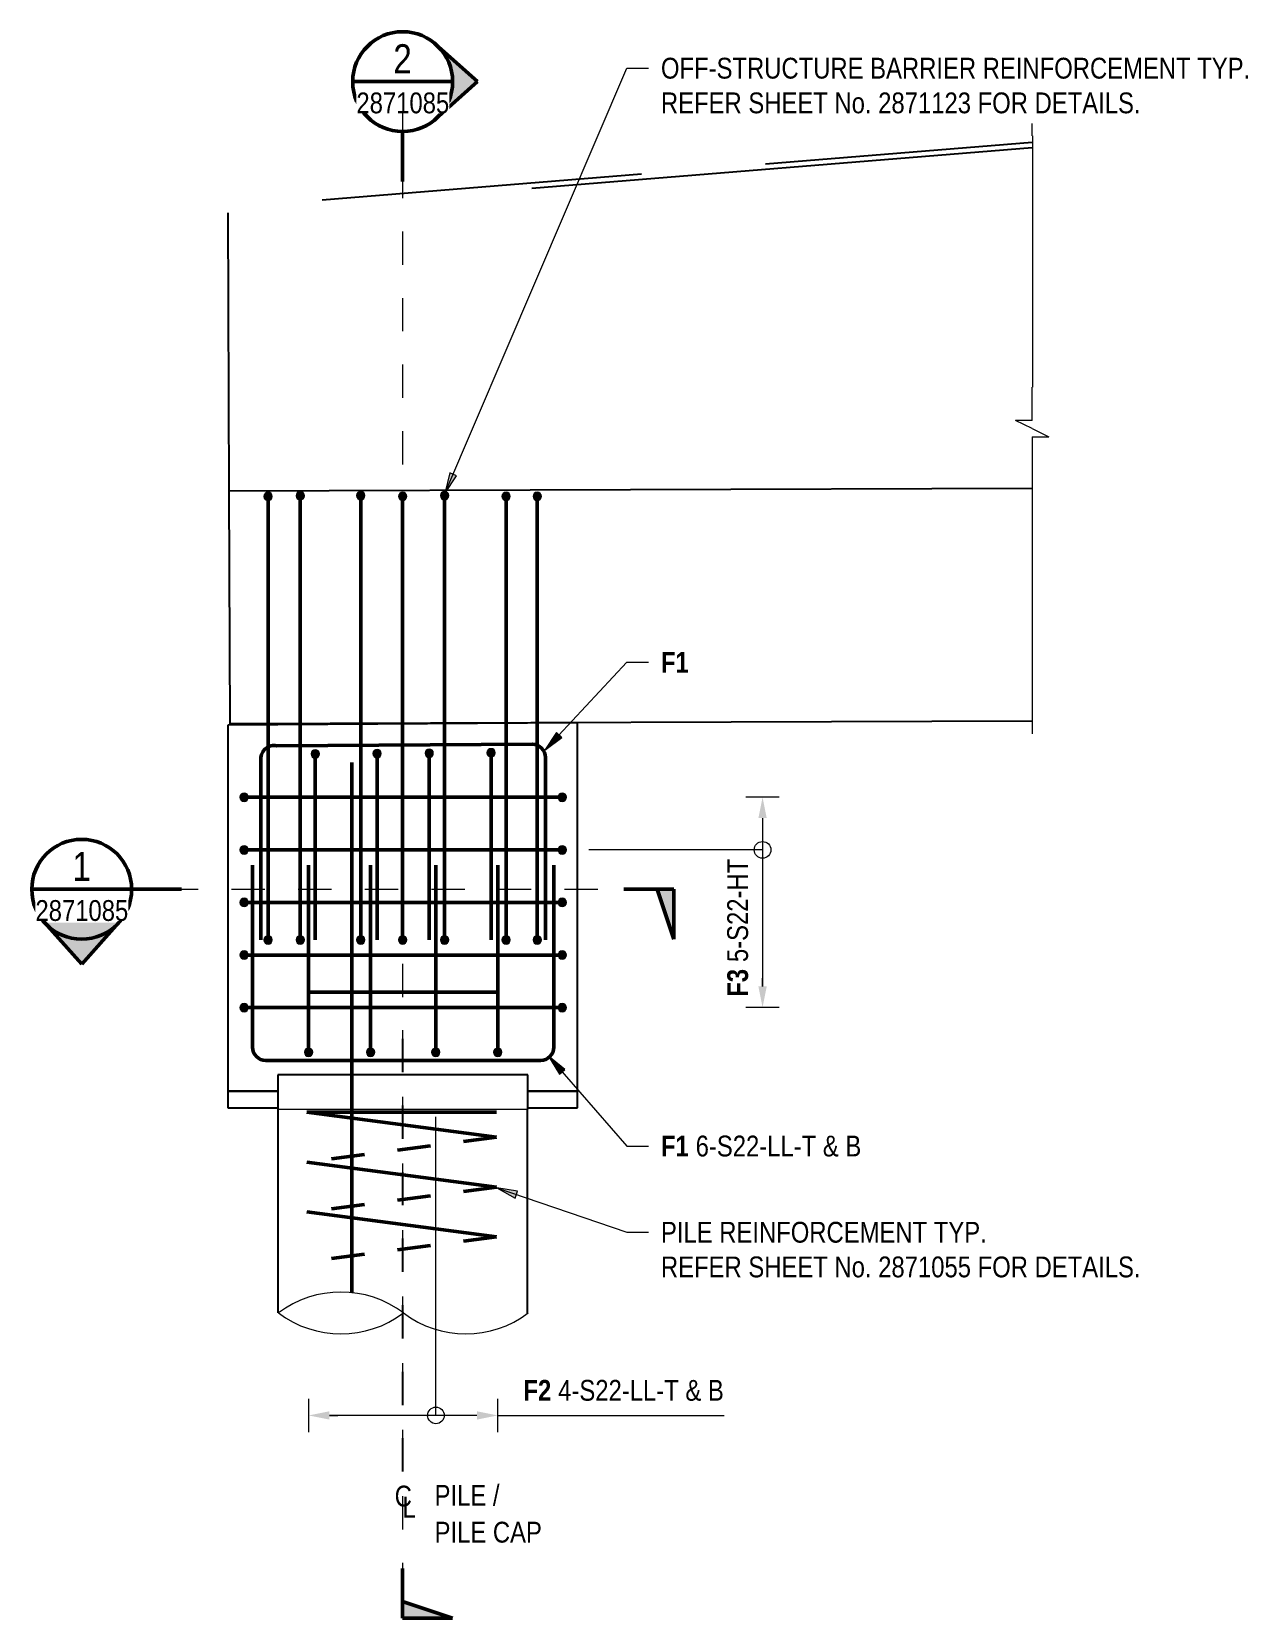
# Model space of a CAD drawing. Header units: metres. Extents: x 0 to 14, y 3 to 1738.
# Drawn here: x 1.065 to 4.724, y 16.128 to 20.895 of the extents above; entities that cross this region are included whole.
import ezdxf

# ---------------------------------------------------------------- set-up
doc = ezdxf.new("R2010")
doc.units = ezdxf.units.M
for name, pattern in [('Dot_Section Line', [0.02, 0, -0.02]), ('JacobsCenter', [0.015, 0.009, -0.0015, 0.003, -0.0015]), ('JacobsDash', [0.0045, 0.003, -0.0015])]:
    doc.linetypes.add(name, pattern=pattern)
for name, color, linetype, lineweight in [('D-BDGE', 7, 'Continuous', 13), ('D-BDGE-FNDN-PILE-CAP', 7, 'Continuous', 50), ('D-BDGE-FNDN-PILE-CONC', 7, 'Continuous', 50), ('D-BDGE-GEN-MOD', 7, 'Continuous', 35), ('D-BDGE-LINE', 7, 'Continuous', 9), ('D-ENHA-ANNO-TEXT', 7, 'Continuous', 9), ('D-ENHA-GEN-LINE', 7, 'Continuous', 9), ('D-ENHA-TEXT', 7, 'Continuous', 9)]:
    doc.layers.add(name, color=color, linetype=linetype, lineweight=lineweight)
doc.styles.add('Arial Narrow_2', font='ARIALN.TTF', dxfattribs={"height": 0.0875})
doc.styles.add('Arial Narrow_3', font='ARIALN.TTF', dxfattribs={"height": 0.0625})
doc.styles.add('Arial Narrow_B', font='ARIALNB.TTF', dxfattribs={"height": 0.0625})

# ---------------------------------------------------------------- blocks, each defined once
blk = doc.blocks.new('T2DExtentArrowReinf_v1 - Extent-6291401-DRG-2871085 - ELEVATION - TYPICAL PILECAP REINFORCEMENT DETAIL')
at = {"layer": 'D-BDGE-LINE'}
for p, q in [((414.6532, 18.5948), (414.617, 18.5948)), ((414.6432, 18.5323), (414.6432, 18.0265)), ((414.6432, 18.4368), (414.1216, 18.4368)), ((414.6095, 17.964), (414.6432, 17.964))]:
    blk.add_line(p, q, dxfattribs=at)
blk = doc.blocks.new('CS_DET_Rebar Combined - Multiple Bar-6946743-DRG-2871085 - ELEVATION - TYPICAL PILECAP REINFORCEMENT DETAIL')
at = {"layer": 'D-BDGE-LINE', "true_color": 0xc7c7c7}
for points in [[(413.5625, 19.4865), (413.5657, 19.4869), (413.5687, 19.4882), (413.5713, 19.4901), (413.5733, 19.4927), (413.5746, 19.4957), (413.575, 19.499), (413.5746, 19.5022), (413.5733, 19.5052), (413.5713, 19.5078), (413.5687, 19.5098), (413.5657, 19.5111), (413.5625, 19.5115), (413.5593, 19.5111), (413.5562, 19.5098), (413.5536, 19.5078), (413.5517, 19.5052), (413.5504, 19.5022), (413.55, 19.499), (413.5504, 19.4957), (413.5517, 19.4927), (413.5536, 19.4901), (413.5562, 19.4882), (413.5593, 19.4869)], [(413.5625, 18.1538), (413.5657, 18.1542), (413.5687, 18.1555), (413.5713, 18.1575), (413.5733, 18.1601), (413.5746, 18.1631), (413.575, 18.1663), (413.5746, 18.1695), (413.5733, 18.1726), (413.5713, 18.1751), (413.5687, 18.1771), (413.565, 18.1785), (413.5625, 18.1788), (413.5593, 18.1784), (413.5562, 18.1771), (413.5536, 18.1751), (413.5517, 18.1726), (413.5504, 18.1695), (413.55, 18.1663), (413.5504, 18.1631), (413.5517, 18.1601), (413.5536, 18.1575), (413.5562, 18.1555), (413.5593, 18.1542)]]:
    blk.add_hatch(color=9, dxfattribs=at).paths.add_polyline_path(points)
at = {"layer": 'D-BDGE-LINE', "color": 252, "lineweight": 50, "true_color": 0x888888}
blk.add_line((413.5625, 19.4865), (413.5625, 18.1788), dxfattribs=at)
at = {"layer": 'D-BDGE-LINE', "color": 252, "true_color": 0x888888}
for centre, start, end in [((413.5625, 19.499), 90, 270), ((413.5625, 19.499), 270, 90), ((413.5625, 18.1663), 90, 270), ((413.5625, 18.1663), 270, 90)]:
    blk.add_arc(centre, 0.0125, start, end, dxfattribs=at)
blk = doc.blocks.new('CS_DET_Rebar Combined - Multiple Bar-6287424-DRG-2871085 - ELEVATION - TYPICAL PILECAP REINFORCEMENT DETAIL')
at = {"layer": 'D-BDGE-LINE'}
blk.add_hatch(color=256, dxfattribs=at).paths.add_polyline_path([(413.28, 17.8165), (413.2832, 17.8169), (413.2862, 17.8182), (413.2888, 17.8202), (413.2908, 17.8228), (413.2921, 17.8258), (413.2925, 17.829), (413.2921, 17.8322), (413.2908, 17.8353), (413.2888, 17.8378), (413.2862, 17.8398), (413.2832, 17.8411), (413.28, 17.8415), (413.2768, 17.8411), (413.2737, 17.8398), (413.2712, 17.8378), (413.2692, 17.8353), (413.2679, 17.8322), (413.2675, 17.829), (413.2679, 17.8258), (413.2692, 17.8228), (413.2712, 17.8202), (413.2737, 17.8182), (413.2768, 17.8169)])
at = {"layer": 'D-BDGE-LINE', "lineweight": 50}
blk.add_line((413.28, 17.8415), (413.28, 18.3913), dxfattribs=at)
at = {"layer": 'D-BDGE-LINE'}
for start, end in [(90, 270), (270, 90)]:
    blk.add_arc((413.28, 17.829), 0.0125, start, end, dxfattribs=at)
blk = doc.blocks.new('CS_DET_Rebar Combined - Multiple Bar-V1-DRG-2871085 - ELEVATION - TYPICAL PILECAP REINFORCEMENT DETAIL')
at = {"layer": 'D-BDGE-LINE'}
blk.add_hatch(color=256, dxfattribs=at).paths.add_polyline_path([(413.466, 17.8165), (413.4692, 17.8169), (413.4722, 17.8182), (413.4748, 17.8202), (413.4768, 17.8228), (413.4781, 17.8258), (413.4785, 17.829), (413.4781, 17.8322), (413.4768, 17.8353), (413.4748, 17.8378), (413.4722, 17.8398), (413.4692, 17.8411), (413.466, 17.8415), (413.4628, 17.8411), (413.4597, 17.8398), (413.4572, 17.8378), (413.4552, 17.8353), (413.4539, 17.8322), (413.4535, 17.829), (413.4539, 17.8258), (413.4552, 17.8228), (413.4572, 17.8202), (413.4597, 17.8182), (413.4628, 17.8169)])
at = {"layer": 'D-BDGE-LINE', "lineweight": 50}
blk.add_line((413.466, 17.8415), (413.466, 18.3913), dxfattribs=at)
at = {"layer": 'D-BDGE-LINE'}
for start, end in [(90, 270), (270, 90)]:
    blk.add_arc((413.466, 17.829), 0.0125, start, end, dxfattribs=at)
blk = doc.blocks.new('CS_DET_Rebar Combined - Multiple Bar-6287682-DRG-2871085 - ELEVATION - TYPICAL PILECAP REINFORCEMENT DETAIL')
at = {"layer": 'D-BDGE-LINE'}
blk.add_hatch(color=256, dxfattribs=at).paths.add_polyline_path([(413.848, 17.8165), (413.8512, 17.8169), (413.8542, 17.8182), (413.8568, 17.8202), (413.8588, 17.8228), (413.86, 17.8258), (413.8605, 17.829), (413.86, 17.8322), (413.8588, 17.8353), (413.8568, 17.8378), (413.8542, 17.8398), (413.8512, 17.8411), (413.848, 17.8415), (413.8447, 17.8411), (413.8417, 17.8398), (413.8391, 17.8378), (413.8371, 17.8353), (413.8359, 17.8322), (413.8355, 17.829), (413.8359, 17.8258), (413.8371, 17.8228), (413.8391, 17.8202), (413.8417, 17.8182), (413.8447, 17.8169)])
at = {"layer": 'D-BDGE-LINE', "lineweight": 50}
blk.add_line((413.848, 17.8415), (413.848, 18.3913), dxfattribs=at)
at = {"layer": 'D-BDGE-LINE'}
for start, end in [(90, 270), (270, 90)]:
    blk.add_arc((413.848, 17.829), 0.0125, start, end, dxfattribs=at)
blk = doc.blocks.new('CS_DET_Rebar Combined - Multiple Bar-6319768-DRG-2871085 - ELEVATION - TYPICAL PILECAP REINFORCEMENT DETAIL')
at = {"layer": 'D-BDGE-LINE', "true_color": 0xc7c7c7}
for points in [[(413.6883, 19.4888), (413.6916, 19.4892), (413.6946, 19.4905), (413.6972, 19.4925), (413.6991, 19.4951), (413.7004, 19.4981), (413.7008, 19.5013), (413.7004, 19.5045), (413.6991, 19.5076), (413.6972, 19.5101), (413.6946, 19.5121), (413.6916, 19.5134), (413.6883, 19.5138), (413.6851, 19.5134), (413.6821, 19.5121), (413.6795, 19.5101), (413.6775, 19.5076), (413.6762, 19.5045), (413.6758, 19.5013), (413.6762, 19.4981), (413.6775, 19.4951), (413.6795, 19.4925), (413.6821, 19.4905), (413.6851, 19.4892)], [(413.6883, 18.1538), (413.6916, 18.1542), (413.6946, 18.1555), (413.6972, 18.1575), (413.6991, 18.1601), (413.7004, 18.1631), (413.7008, 18.1663), (413.7004, 18.1695), (413.6991, 18.1726), (413.6972, 18.1751), (413.6946, 18.1771), (413.6908, 18.1785), (413.6883, 18.1788), (413.6851, 18.1784), (413.6821, 18.1771), (413.6795, 18.1751), (413.6775, 18.1726), (413.6762, 18.1695), (413.6758, 18.1663), (413.6762, 18.1631), (413.6775, 18.1601), (413.6795, 18.1575), (413.6821, 18.1555), (413.6851, 18.1542)]]:
    blk.add_hatch(color=9, dxfattribs=at).paths.add_polyline_path(points)
at = {"layer": 'D-BDGE-LINE', "color": 252, "lineweight": 50, "true_color": 0x888888}
blk.add_line((413.6883, 19.4888), (413.6883, 18.1788), dxfattribs=at)
at = {"layer": 'D-BDGE-LINE', "color": 252, "true_color": 0x888888}
for centre, start, end in [((413.6883, 19.5013), 90, 270), ((413.6883, 19.5013), 270, 90), ((413.6883, 18.1663), 90, 270), ((413.6883, 18.1663), 270, 90)]:
    blk.add_arc(centre, 0.0125, start, end, dxfattribs=at)
blk = doc.blocks.new('CS_DET_Rebar Combined - Multiple Bar-6946778-DRG-2871085 - ELEVATION - TYPICAL PILECAP REINFORCEMENT DETAIL')
at = {"layer": 'D-BDGE-LINE', "true_color": 0xc7c7c7}
for points in [[(413.873, 19.4863), (413.8762, 19.4867), (413.8792, 19.4879), (413.8818, 19.4899), (413.8838, 19.4925), (413.885, 19.4955), (413.8855, 19.4988), (413.885, 19.502), (413.8838, 19.505), (413.8818, 19.5076), (413.8792, 19.5096), (413.8762, 19.5108), (413.873, 19.5113), (413.8697, 19.5108), (413.8667, 19.5096), (413.8641, 19.5076), (413.8621, 19.505), (413.8609, 19.502), (413.8605, 19.4988), (413.8609, 19.4955), (413.8621, 19.4925), (413.8641, 19.4899), (413.8667, 19.4879), (413.8697, 19.4867)], [(413.873, 18.1538), (413.8762, 18.1542), (413.8792, 18.1555), (413.8818, 18.1575), (413.8838, 18.1601), (413.885, 18.1631), (413.8855, 18.1663), (413.885, 18.1695), (413.8838, 18.1726), (413.8818, 18.1751), (413.8792, 18.1771), (413.8755, 18.1785), (413.873, 18.1788), (413.8697, 18.1784), (413.8667, 18.1771), (413.8641, 18.1751), (413.8621, 18.1726), (413.8609, 18.1695), (413.8605, 18.1663), (413.8609, 18.1631), (413.8621, 18.1601), (413.8641, 18.1575), (413.8667, 18.1555), (413.8697, 18.1542)]]:
    blk.add_hatch(color=9, dxfattribs=at).paths.add_polyline_path(points)
at = {"layer": 'D-BDGE-LINE', "color": 252, "lineweight": 50, "true_color": 0x888888}
blk.add_line((413.873, 19.4863), (413.873, 18.1788), dxfattribs=at)
at = {"layer": 'D-BDGE-LINE', "color": 252, "true_color": 0x888888}
for centre, start, end in [((413.873, 19.4988), 90, 270), ((413.873, 19.4988), 270, 90), ((413.873, 18.1663), 90, 270), ((413.873, 18.1663), 270, 90)]:
    blk.add_arc(centre, 0.0125, start, end, dxfattribs=at)
blk = doc.blocks.new('CS_DET_Rebar Combined - Multiple Bar-6946838-DRG-2871085 - ELEVATION - TYPICAL PILECAP REINFORCEMENT DETAIL')
at = {"layer": 'D-BDGE-LINE', "true_color": 0xc7c7c7}
for points in [[(413.9665, 19.4865), (413.9697, 19.4869), (413.9727, 19.4882), (413.9753, 19.4902), (413.9773, 19.4928), (413.9785, 19.4958), (413.979, 19.499), (413.9785, 19.5022), (413.9773, 19.5053), (413.9753, 19.5078), (413.9727, 19.5098), (413.9697, 19.5111), (413.9665, 19.5115), (413.9632, 19.5111), (413.9602, 19.5098), (413.9576, 19.5078), (413.9556, 19.5053), (413.9544, 19.5022), (413.954, 19.499), (413.9544, 19.4958), (413.9556, 19.4928), (413.9576, 19.4902), (413.9602, 19.4882), (413.9632, 19.4869)], [(413.9665, 18.1538), (413.9697, 18.1542), (413.9727, 18.1555), (413.9753, 18.1575), (413.9773, 18.1601), (413.9785, 18.1631), (413.979, 18.1663), (413.9785, 18.1695), (413.9773, 18.1726), (413.9753, 18.1751), (413.9727, 18.1771), (413.969, 18.1785), (413.9665, 18.1788), (413.9632, 18.1784), (413.9602, 18.1771), (413.9576, 18.1751), (413.9556, 18.1726), (413.9544, 18.1695), (413.954, 18.1663), (413.9544, 18.1631), (413.9556, 18.1601), (413.9576, 18.1575), (413.9602, 18.1555), (413.9632, 18.1542)]]:
    blk.add_hatch(color=9, dxfattribs=at).paths.add_polyline_path(points)
at = {"layer": 'D-BDGE-LINE', "color": 252, "lineweight": 50, "true_color": 0x888888}
blk.add_line((413.9665, 19.4865), (413.9665, 18.1788), dxfattribs=at)
at = {"layer": 'D-BDGE-LINE', "color": 252, "true_color": 0x888888}
for centre, start, end in [((413.9665, 19.499), 90, 270), ((413.9665, 19.499), 270, 90), ((413.9665, 18.1663), 90, 270), ((413.9665, 18.1663), 270, 90)]:
    blk.add_arc(centre, 0.0125, start, end, dxfattribs=at)
blk = doc.blocks.new('CS_DET_Rebar Combined - Multiple Bar-6946716-DRG-2871085 - ELEVATION - TYPICAL PILECAP REINFORCEMENT DETAIL')
at = {"layer": 'D-BDGE-LINE', "true_color": 0xc7c7c7}
for points in [[(413.4367, 19.4888), (413.4399, 19.4892), (413.4429, 19.4905), (413.4455, 19.4925), (413.4475, 19.4951), (413.4487, 19.4981), (413.4492, 19.5013), (413.4487, 19.5045), (413.4475, 19.5076), (413.4455, 19.5101), (413.4429, 19.5121), (413.4399, 19.5134), (413.4367, 19.5138), (413.4334, 19.5134), (413.4304, 19.5121), (413.4278, 19.5101), (413.4258, 19.5076), (413.4246, 19.5045), (413.4242, 19.5013), (413.4246, 19.4981), (413.4258, 19.4951), (413.4278, 19.4925), (413.4304, 19.4905), (413.4334, 19.4892)], [(413.4367, 18.1538), (413.4399, 18.1542), (413.4429, 18.1555), (413.4455, 18.1575), (413.4475, 18.1601), (413.4487, 18.1631), (413.4492, 18.1663), (413.4487, 18.1695), (413.4475, 18.1726), (413.4455, 18.1751), (413.4429, 18.1771), (413.4392, 18.1785), (413.4367, 18.1788), (413.4334, 18.1784), (413.4304, 18.1771), (413.4278, 18.1751), (413.4258, 18.1726), (413.4246, 18.1695), (413.4242, 18.1663), (413.4246, 18.1631), (413.4258, 18.1601), (413.4278, 18.1575), (413.4304, 18.1555), (413.4334, 18.1542)]]:
    blk.add_hatch(color=9, dxfattribs=at).paths.add_polyline_path(points)
at = {"layer": 'D-BDGE-LINE', "color": 252, "lineweight": 50, "true_color": 0x888888}
blk.add_line((413.4367, 19.4888), (413.4367, 18.1788), dxfattribs=at)
at = {"layer": 'D-BDGE-LINE', "color": 252, "true_color": 0x888888}
for centre, start, end in [((413.4367, 19.5013), 90, 270), ((413.4367, 19.5013), 270, 90), ((413.4367, 18.1663), 90, 270), ((413.4367, 18.1663), 270, 90)]:
    blk.add_arc(centre, 0.0125, start, end, dxfattribs=at)
blk = doc.blocks.new('CS_DET_Rebar Combined - Multiple Bar-6331815-DRG-2871085 - ELEVATION - TYPICAL PILECAP REINFORCEMENT DETAIL')
at = {"layer": 'D-BDGE-LINE', "true_color": 0xc7c7c7}
for points in [[(413.255, 19.4879), (413.2582, 19.4883), (413.2612, 19.4896), (413.2638, 19.4915), (413.2658, 19.4941), (413.2671, 19.4971), (413.2675, 19.5004), (413.2671, 19.5036), (413.2658, 19.5066), (413.2638, 19.5092), (413.2612, 19.5112), (413.2582, 19.5125), (413.255, 19.5129), (413.2518, 19.5125), (413.2487, 19.5112), (413.2462, 19.5092), (413.2442, 19.5066), (413.2429, 19.5036), (413.2425, 19.5004), (413.2429, 19.4971), (413.2442, 19.4941), (413.2462, 19.4915), (413.2487, 19.4896), (413.2518, 19.4883)], [(413.255, 18.1538), (413.2582, 18.1542), (413.2612, 18.1555), (413.2638, 18.1575), (413.2658, 18.1601), (413.2671, 18.1631), (413.2675, 18.1663), (413.2671, 18.1695), (413.2658, 18.1726), (413.2638, 18.1751), (413.2612, 18.1771), (413.2575, 18.1785), (413.255, 18.1788), (413.2518, 18.1784), (413.2487, 18.1771), (413.2462, 18.1751), (413.2442, 18.1726), (413.2429, 18.1695), (413.2425, 18.1663), (413.2429, 18.1631), (413.2442, 18.1601), (413.2462, 18.1575), (413.2487, 18.1555), (413.2518, 18.1542)]]:
    blk.add_hatch(color=9, dxfattribs=at).paths.add_polyline_path(points)
at = {"layer": 'D-BDGE-LINE', "color": 252, "lineweight": 50, "true_color": 0x888888}
blk.add_line((413.255, 19.4879), (413.255, 18.1788), dxfattribs=at)
at = {"layer": 'D-BDGE-LINE', "color": 252, "true_color": 0x888888}
for centre, start, end in [((413.255, 19.5004), 90, 270), ((413.255, 19.5004), 270, 90), ((413.255, 18.1663), 90, 270), ((413.255, 18.1663), 270, 90)]:
    blk.add_arc(centre, 0.0125, start, end, dxfattribs=at)
blk = doc.blocks.new('CS_DET_Rebar Combined - Multiple Bar-6331814-DRG-2871085 - ELEVATION - TYPICAL PILECAP REINFORCEMENT DETAIL')
at = {"layer": 'D-BDGE-LINE', "true_color": 0xc7c7c7}
for points in [[(413.1585, 19.4861), (413.1617, 19.4865), (413.1648, 19.4878), (413.1673, 19.4898), (413.1693, 19.4924), (413.1706, 19.4954), (413.171, 19.4986), (413.1706, 19.5018), (413.1693, 19.5049), (413.1673, 19.5075), (413.1648, 19.5094), (413.1617, 19.5107), (413.1585, 19.5111), (413.1553, 19.5107), (413.1523, 19.5094), (413.1497, 19.5075), (413.1477, 19.5049), (413.1464, 19.5018), (413.146, 19.4986), (413.1464, 19.4954), (413.1477, 19.4924), (413.1497, 19.4898), (413.1523, 19.4878), (413.1553, 19.4865)], [(413.1585, 18.1538), (413.1617, 18.1542), (413.1648, 18.1555), (413.1673, 18.1575), (413.1693, 18.1601), (413.1706, 18.1631), (413.171, 18.1663), (413.1706, 18.1695), (413.1693, 18.1726), (413.1673, 18.1751), (413.1648, 18.1771), (413.161, 18.1785), (413.1585, 18.1788), (413.1553, 18.1784), (413.1523, 18.1771), (413.1497, 18.1751), (413.1477, 18.1726), (413.1464, 18.1695), (413.146, 18.1663), (413.1464, 18.1631), (413.1477, 18.1601), (413.1497, 18.1575), (413.1523, 18.1555), (413.1553, 18.1542)]]:
    blk.add_hatch(color=9, dxfattribs=at).paths.add_polyline_path(points)
at = {"layer": 'D-BDGE-LINE', "color": 252, "lineweight": 50, "true_color": 0x888888}
blk.add_line((413.1585, 19.4861), (413.1585, 18.1788), dxfattribs=at)
at = {"layer": 'D-BDGE-LINE', "color": 252, "true_color": 0x888888}
for centre, start, end in [((413.1585, 19.4986), 90, 270), ((413.1585, 19.4986), 270, 90), ((413.1585, 18.1663), 90, 270), ((413.1585, 18.1663), 270, 90)]:
    blk.add_arc(centre, 0.0125, start, end, dxfattribs=at)
blk = doc.blocks.new('CS_DET_Rebar Combined - Multiple Bar-6289675-DRG-2871085 - ELEVATION - TYPICAL PILECAP REINFORCEMENT DETAIL')
at = {"layer": 'D-BDGE-LINE'}
for points in [[(413.0865, 18.2663), (413.0897, 18.2667), (413.0927, 18.268), (413.0953, 18.27), (413.0973, 18.2726), (413.0986, 18.2756), (413.099, 18.2788), (413.0985, 18.2821), (413.0973, 18.2851), (413.0953, 18.2876), (413.0927, 18.2896), (413.0897, 18.2909), (413.0865, 18.2913), (413.0833, 18.2909), (413.0802, 18.2896), (413.0777, 18.2876), (413.0757, 18.2851), (413.0744, 18.282), (413.074, 18.2788), (413.0744, 18.2756), (413.0757, 18.2726), (413.0777, 18.27), (413.0802, 18.268), (413.0833, 18.2667)], [(414.0415, 18.2663), (414.0447, 18.2667), (414.0477, 18.268), (414.0503, 18.27), (414.0523, 18.2726), (414.0535, 18.2756), (414.054, 18.2788), (414.0535, 18.282), (414.0523, 18.2851), (414.0503, 18.2876), (414.0477, 18.2896), (414.0447, 18.2909), (414.0415, 18.2913), (414.0382, 18.2909), (414.0352, 18.2896), (414.0326, 18.2876), (414.0306, 18.2851), (414.0294, 18.282), (414.029, 18.2788), (414.0294, 18.2756), (414.0306, 18.2726), (414.0326, 18.27), (414.0352, 18.268), (414.0382, 18.2667)]]:
    blk.add_hatch(color=256, dxfattribs=at).paths.add_polyline_path(points)
at = {"layer": 'D-BDGE-LINE', "lineweight": 50}
blk.add_line((413.099, 18.2788), (414.029, 18.2788), dxfattribs=at)
at = {"layer": 'D-BDGE-LINE'}
for centre, start, end in [((413.0865, 18.2788), 360, 180), ((413.0865, 18.2788), 180, 360), ((414.0415, 18.2788), 360, 180), ((414.0415, 18.2788), 180, 360)]:
    blk.add_arc(centre, 0.0125, start, end, dxfattribs=at)
blk = doc.blocks.new('CS_DET_Rebar Combined - Multiple Bar-6289624-DRG-2871085 - ELEVATION - TYPICAL PILECAP REINFORCEMENT DETAIL')
at = {"layer": 'D-BDGE-LINE'}
for points in [[(413.0865, 18.1083), (413.0897, 18.1087), (413.0927, 18.11), (413.0953, 18.112), (413.0973, 18.1146), (413.0986, 18.1176), (413.099, 18.1208), (413.0985, 18.1241), (413.0973, 18.1271), (413.0953, 18.1296), (413.0927, 18.1316), (413.0897, 18.1329), (413.0865, 18.1333), (413.0833, 18.1329), (413.0802, 18.1316), (413.0777, 18.1296), (413.0757, 18.1271), (413.0744, 18.124), (413.074, 18.1208), (413.0744, 18.1176), (413.0757, 18.1146), (413.0777, 18.112), (413.0802, 18.11), (413.0833, 18.1087)], [(414.0415, 18.1083), (414.0447, 18.1087), (414.0477, 18.11), (414.0503, 18.112), (414.0523, 18.1146), (414.0535, 18.1176), (414.054, 18.1208), (414.0535, 18.124), (414.0523, 18.1271), (414.0503, 18.1296), (414.0477, 18.1316), (414.0447, 18.1329), (414.0415, 18.1333), (414.0382, 18.1329), (414.0352, 18.1316), (414.0326, 18.1296), (414.0306, 18.1271), (414.0294, 18.124), (414.029, 18.1208), (414.0294, 18.1176), (414.0306, 18.1146), (414.0326, 18.112), (414.0352, 18.11), (414.0382, 18.1087)]]:
    blk.add_hatch(color=256, dxfattribs=at).paths.add_polyline_path(points)
at = {"layer": 'D-BDGE-LINE', "lineweight": 50}
blk.add_line((413.099, 18.1208), (414.029, 18.1208), dxfattribs=at)
at = {"layer": 'D-BDGE-LINE'}
for centre, start, end in [((413.0865, 18.1208), 360, 180), ((413.0865, 18.1208), 180, 360), ((414.0415, 18.1208), 360, 180), ((414.0415, 18.1208), 180, 360)]:
    blk.add_arc(centre, 0.0125, start, end, dxfattribs=at)
blk = doc.blocks.new('CS_DET_Rebar Combined - Multiple Bar-V2-DRG-2871085 - ELEVATION - TYPICAL PILECAP REINFORCEMENT DETAIL')
at = {"layer": 'D-BDGE-LINE'}
for points in [[(413.0865, 18.4243), (413.0897, 18.4247), (413.0927, 18.426), (413.0953, 18.428), (413.0973, 18.4306), (413.0986, 18.4336), (413.099, 18.4368), (413.0985, 18.4401), (413.0973, 18.4431), (413.0953, 18.4456), (413.0927, 18.4476), (413.0897, 18.4489), (413.0865, 18.4493), (413.0833, 18.4489), (413.0802, 18.4476), (413.0777, 18.4456), (413.0757, 18.4431), (413.0744, 18.44), (413.074, 18.4368), (413.0744, 18.4336), (413.0757, 18.4306), (413.0777, 18.428), (413.0802, 18.426), (413.0833, 18.4247)], [(414.0415, 18.4243), (414.0447, 18.4247), (414.0477, 18.426), (414.0503, 18.428), (414.0523, 18.4306), (414.0535, 18.4336), (414.054, 18.4368), (414.0535, 18.44), (414.0523, 18.4431), (414.0503, 18.4456), (414.0477, 18.4476), (414.0447, 18.4489), (414.0415, 18.4493), (414.0382, 18.4489), (414.0352, 18.4476), (414.0326, 18.4456), (414.0306, 18.4431), (414.0294, 18.44), (414.029, 18.4368), (414.0294, 18.4336), (414.0306, 18.4306), (414.0326, 18.428), (414.0352, 18.426), (414.0382, 18.4247)]]:
    blk.add_hatch(color=256, dxfattribs=at).paths.add_polyline_path(points)
at = {"layer": 'D-BDGE-LINE', "lineweight": 50}
blk.add_line((413.099, 18.4368), (414.029, 18.4368), dxfattribs=at)
at = {"layer": 'D-BDGE-LINE'}
for centre, start, end in [((413.0865, 18.4368), 360, 180), ((414.0415, 18.4368), 360, 180), ((413.0865, 18.4368), 180, 360), ((414.0415, 18.4368), 180, 360)]:
    blk.add_arc(centre, 0.0125, start, end, dxfattribs=at)
blk = doc.blocks.new('CS_DET_Rebar Combined - Multiple Bar-6288037-DRG-2871085 - ELEVATION - TYPICAL PILECAP REINFORCEMENT DETAIL')
at = {"layer": 'D-BDGE-LINE'}
blk.add_hatch(color=256, dxfattribs=at).paths.add_polyline_path([(413.2998, 18.7126), (413.3031, 18.713), (413.3061, 18.7143), (413.3087, 18.7162), (413.3106, 18.7188), (413.3119, 18.7221), (413.3123, 18.7251), (413.3119, 18.7283), (413.3106, 18.7313), (413.3087, 18.7339), (413.3061, 18.7359), (413.3031, 18.7372), (413.2998, 18.7376), (413.2966, 18.7372), (413.2936, 18.7359), (413.291, 18.7339), (413.289, 18.7313), (413.2877, 18.7283), (413.2873, 18.7251), (413.2877, 18.7218), (413.289, 18.7188), (413.291, 18.7162), (413.2936, 18.7143), (413.2966, 18.713)])
at = {"layer": 'D-BDGE-LINE', "lineweight": 50}
blk.add_line((413.2998, 18.7126), (413.2998, 18.1663), dxfattribs=at)
at = {"layer": 'D-BDGE-LINE'}
for start, end in [(90, 270), (270, 90)]:
    blk.add_arc((413.2998, 18.7251), 0.0125, start, end, dxfattribs=at)
blk = doc.blocks.new('CS_DET_Rebar Combined - Multiple Bar-6288070-DRG-2871085 - ELEVATION - TYPICAL PILECAP REINFORCEMENT DETAIL')
at = {"layer": 'D-BDGE-LINE'}
blk.add_hatch(color=256, dxfattribs=at).paths.add_polyline_path([(413.4858, 18.7137), (413.4891, 18.7141), (413.4921, 18.7154), (413.4947, 18.7174), (413.4966, 18.72), (413.4979, 18.723), (413.4983, 18.7262), (413.4979, 18.7294), (413.4966, 18.7325), (413.4947, 18.735), (413.4921, 18.737), (413.4891, 18.7383), (413.4858, 18.7387), (413.4826, 18.7383), (413.4796, 18.737), (413.477, 18.735), (413.475, 18.7325), (413.4737, 18.7294), (413.4733, 18.7262), (413.4741, 18.7221), (413.475, 18.72), (413.477, 18.7174), (413.4796, 18.7154), (413.4826, 18.7141)])
at = {"layer": 'D-BDGE-LINE', "lineweight": 50}
blk.add_line((413.4858, 18.7137), (413.4858, 18.1663), dxfattribs=at)
at = {"layer": 'D-BDGE-LINE'}
for start, end in [(90, 270), (270, 90)]:
    blk.add_arc((413.4858, 18.7262), 0.0125, start, end, dxfattribs=at)
blk = doc.blocks.new('CS_DET_Rebar Combined - Multiple Bar-6288132-DRG-2871085 - ELEVATION - TYPICAL PILECAP REINFORCEMENT DETAIL')
at = {"layer": 'D-BDGE-LINE'}
blk.add_hatch(color=256, dxfattribs=at).paths.add_polyline_path([(413.8281, 18.7158), (413.8314, 18.7162), (413.8344, 18.7175), (413.837, 18.7195), (413.839, 18.7221), (413.8402, 18.7251), (413.8406, 18.7283), (413.8402, 18.7315), (413.839, 18.7345), (413.837, 18.7371), (413.8344, 18.7391), (413.8314, 18.7404), (413.8281, 18.7408), (413.8249, 18.7404), (413.8219, 18.7391), (413.8193, 18.7371), (413.8173, 18.7345), (413.8161, 18.7315), (413.8156, 18.7283), (413.8161, 18.7251), (413.8173, 18.722), (413.8193, 18.7195), (413.8219, 18.7175), (413.8249, 18.7162)])
at = {"layer": 'D-BDGE-LINE', "lineweight": 50}
blk.add_line((413.8281, 18.7158), (413.8281, 18.1663), dxfattribs=at)
at = {"layer": 'D-BDGE-LINE'}
for start, end in [(90, 270), (270, 90)]:
    blk.add_arc((413.8281, 18.7283), 0.0125, start, end, dxfattribs=at)
blk = doc.blocks.new('CS_DET_Rebar Combined - Multiple Bar-6288100-DRG-2871085 - ELEVATION - TYPICAL PILECAP REINFORCEMENT DETAIL')
at = {"layer": 'D-BDGE-LINE'}
blk.add_hatch(color=256, dxfattribs=at).paths.add_polyline_path([(413.6421, 18.7147), (413.6454, 18.7151), (413.6484, 18.7163), (413.651, 18.7183), (413.653, 18.7209), (413.6542, 18.7239), (413.6546, 18.7272), (413.6542, 18.7304), (413.653, 18.7334), (413.651, 18.736), (413.6484, 18.738), (413.6454, 18.7392), (413.6421, 18.7397), (413.6389, 18.7392), (413.6359, 18.738), (413.6333, 18.736), (413.6313, 18.7334), (413.6301, 18.7304), (413.6296, 18.7272), (413.6301, 18.7239), (413.6313, 18.7209), (413.6333, 18.7183), (413.6359, 18.7163), (413.6389, 18.7151)])
at = {"layer": 'D-BDGE-LINE', "lineweight": 50}
blk.add_line((413.6421, 18.7147), (413.6421, 18.1663), dxfattribs=at)
at = {"layer": 'D-BDGE-LINE'}
for start, end in [(90, 270), (270, 90)]:
    blk.add_arc((413.6421, 18.7272), 0.0125, start, end, dxfattribs=at)
blk = doc.blocks.new('CS_DET_Pile-Column_BreakLine - CS_Tubular BreakLine-7406992-DRG-2871085 - ELEVATION - TYPICAL PILECAP REINFORCEMENT DETAIL')
at = {"layer": 'D-BDGE-LINE', "lineweight": 18}
for centre, radius, start, end in [((413.3773, 16.7971), 0.3113, 52.9573, 127.0427), ((413.3773, 17.294), 0.3112, 232.9573, 307.0427), ((413.7523, 17.294), 0.3113, 232.9573, 307.0427)]:
    blk.add_arc(centre, radius, start, end, dxfattribs=at)
blk = doc.blocks.new('T2DExtentArrowReinf_v1 - Extent-6292281-DRG-2871085 - ELEVATION - TYPICAL PILECAP REINFORCEMENT DETAIL')
at = {"layer": 'D-BDGE-LINE'}
for p, q in [((413.6625, 16.7377), (413.6625, 17.6344)), ((413.28, 16.7713), (413.28, 16.7377)), ((413.7855, 16.7377), (413.3425, 16.7377)), ((413.848, 16.7277), (413.848, 16.7639))]:
    blk.add_line(p, q, dxfattribs=at)
blk = doc.blocks.new('CS_DET_Pile-Column_BreakLine - Standard BreakLine-7165534-DRG-2871085 - ELEVATION - TYPICAL PILECAP REINFORCEMENT DETAIL')
at = {"layer": 'D-BDGE-LINE', "color": 252, "lineweight": 18, "true_color": 0x888888}
for p, q in [((415.4533, 20.5816), (415.4533, 19.8272)), ((415.4533, 18.8228), (415.4533, 19.5772))]:
    blk.add_line(p, q, dxfattribs=at)
blk = doc.blocks.new('Detail View - sectionTail-4870194-DRG-2871085 - ELEVATION - TYPICAL PILECAP REINFORCEMENT DETAIL')
at = {"layer": 'D-ENHA-ANNO-TEXT'}
blk.add_hatch(color=256, dxfattribs=at).paths.add_polyline_path([(414.377, 18.1684), (414.327, 18.3184), (414.377, 18.3184)])
at = {"layer": 'D-ENHA-ANNO-TEXT', "lineweight": 50}
for p, q in [((414.377, 18.3184), (414.227, 18.3184)), ((414.377, 18.3184), (414.327, 18.3184)), ((414.327, 18.3184), (414.377, 18.1684)), ((414.377, 18.1684), (414.377, 18.3184))]:
    blk.add_line(p, q, dxfattribs=at)
blk = doc.blocks.new('Detail View - SectionHead-4898858-DRG-2871085 - ELEVATION - TYPICAL PILECAP REINFORCEMENT DETAIL')
at = {"layer": 'D-ENHA-ANNO-TEXT'}
h = blk.add_hatch(color=256, dxfattribs=at)
edge = h.paths.add_edge_path()
edge.add_line((412.5987, 18.0934), (412.7105, 18.2183))
edge.add_arc((412.5987, 18.3184), 0.15, 221.8277, 318.1723, ccw=False)
edge.add_line((412.4869, 18.2183), (412.5987, 18.0934))
at = {"layer": 'D-ENHA-ANNO-TEXT', "lineweight": 50}
for p, q in [((412.7487, 18.3184), (412.8987, 18.3184)), ((412.5987, 18.0934), (412.4869, 18.2183)), ((412.7105, 18.2183), (412.5987, 18.0934))]:
    blk.add_line(p, q, dxfattribs=at)
for start, end in [(0, 180), (180, 0)]:
    blk.add_arc((412.5987, 18.3184), 0.15, start, end, dxfattribs=at)
blk = doc.blocks.new('CS_Annot_Centreline Symbol_25Text1 - CS_Annot_Centreline Symbol 25Text-5732153-DRG-2871085 - ELEVATION - TYPICAL PILECAP REINFORCEMENT DETAIL')
at = {"layer": 'D-ENHA-GEN-LINE', "char_height": 0.0625, "attachment_point": 1, "style": 'Arial Narrow_3'}
for s, insert, width in [('C  ', (413.5385, 16.5266), 0.110232), ('L', (413.5619, 16.4933), 0.048101)]:
    blk.add_mtext(s, dxfattribs=dict(at, insert=insert, width=width))
blk = doc.blocks.new('Section - sectionTail-4870194-DRG-2871085 - ELEVATION - TYPICAL PILECAP REINFORCEMENT DETAIL')
at = {"layer": 'D-ENHA-ANNO-TEXT'}
blk.add_hatch(color=256, dxfattribs=at).paths.add_polyline_path([(413.7125, 16.1283), (413.5625, 16.1783), (413.5625, 16.1283)])
at = {"layer": 'D-ENHA-ANNO-TEXT', "lineweight": 50}
for p, q in [((413.5625, 16.1283), (413.5625, 16.2783)), ((413.5625, 16.1283), (413.5625, 16.1783)), ((413.5625, 16.1783), (413.7125, 16.1283)), ((413.7125, 16.1283), (413.5625, 16.1283))]:
    blk.add_line(p, q, dxfattribs=at)
blk = doc.blocks.new('Section - SectionHead-4898858-DRG-2871085 - ELEVATION - TYPICAL PILECAP REINFORCEMENT DETAIL')
at = {"layer": 'D-ENHA-ANNO-TEXT'}
h = blk.add_hatch(color=256, dxfattribs=at)
edge = h.paths.add_edge_path()
edge.add_line((413.7875, 20.7447), (413.6626, 20.6329))
edge.add_arc((413.5625, 20.7447), 0.15, 311.8277, 408.1723)
edge.add_line((413.6626, 20.8565), (413.7875, 20.7447))
at = {"layer": 'D-ENHA-ANNO-TEXT', "lineweight": 50}
for p, q in [((413.7875, 20.7447), (413.6626, 20.8565)), ((413.6626, 20.6329), (413.7875, 20.7447)), ((413.5625, 20.5947), (413.5625, 20.4447))]:
    blk.add_line(p, q, dxfattribs=at)
for start, end in [(90, 270), (270, 90)]:
    blk.add_arc((413.5625, 20.7447), 0.15, start, end, dxfattribs=at)

msp = doc.modelspace()

# ---------------------------------------------------------------- hatches: boundary and pattern name
at = {"layer": 'D-ENHA-GEN-LINE', "lineweight": 5}
for points in [[(3.2723, 18.5323), (3.2598, 18.5948), (3.2473, 18.5323)], [(3.2598, 17.964), (3.2723, 18.0265), (3.2473, 18.0265)], [(1.9591, 16.7252), (1.9591, 16.7502), (1.8966, 16.7377)], [(2.402, 16.7252), (2.4645, 16.7377), (2.402, 16.7502)]]:
    msp.add_hatch(color=256, dxfattribs=at).paths.add_polyline_path(points)
at = {"layer": 'D-ENHA-TEXT'}
for points in [[(2.306, 19.5075), (2.3407, 19.5606), (2.3205, 19.5693)], [(2.6064, 18.736), (2.657, 18.7742), (2.6409, 18.7892)], [(2.6168, 17.8169), (2.6497, 17.7626), (2.6663, 17.7771)], [(2.4615, 17.4211), (2.5171, 17.3905), (2.5242, 17.4114)]]:
    msp.add_hatch(color=256, dxfattribs=at).paths.add_polyline_path(points)

# ---------------------------------------------------------------- linework, layer by layer
at = {"layer": 'D-BDGE', "lineweight": 50}
for p, q in [((1.801, 18.7494), (2.568, 18.7542)), ((1.7531, 18.1663), (1.7531, 18.7102)), ((2.608, 18.7142), (2.608, 18.1663)), ((1.7281, 17.844), (1.7281, 18.3913)), ((2.633, 17.844), (2.633, 18.3913)), ((2.593, 17.804), (1.7681, 17.804))]:
    msp.add_line(p, q, dxfattribs=at)
at = {"layer": 'D-BDGE', "color": 252, "lineweight": 50, "true_color": 0x888888}
for p, q in [((2.026, 17.1066), (2.026, 18.6989)), ((1.8909, 18.0089), (2.4609, 18.0089)), ((1.8909, 17.6489), (2.4609, 17.6489)), ((1.8909, 17.6489), (2.4609, 17.5739)), ((1.8909, 17.4989), (2.4609, 17.4239)), ((1.8909, 17.3489), (2.4609, 17.2739))]:
    msp.add_line(p, q, dxfattribs=at)
at = {"layer": 'D-BDGE', "linetype": 'JacobsCenter', "lineweight": 25}
msp.add_line((2.1791, 17.8689), (2.1791, 16.5475), dxfattribs=at)
at = {"layer": 'D-BDGE', "lineweight": 25}
for p, q in [((2.5545, 17.7614), (1.8047, 17.7614)), ((1.8047, 17.7614), (1.8047, 17.6579)), ((2.5545, 17.6579), (2.5545, 17.7614))]:
    msp.add_line(p, q, dxfattribs=at)
at = {"layer": 'D-BDGE', "color": 7, "lineweight": 9, "true_color": 0xffffff}
msp.add_line((1.8047, 17.6579), (2.5545, 17.6579), dxfattribs=at)
at = {"layer": 'D-BDGE', "color": 252, "linetype": 'JacobsDash', "lineweight": 50, "true_color": 0x888888}
for p, q in [((2.4609, 17.5739), (1.8909, 17.4989)), ((2.4609, 17.4239), (1.8909, 17.3489)), ((2.4609, 17.2739), (1.8909, 17.1989))]:
    msp.add_line(p, q, dxfattribs=at)
at = {"layer": 'D-BDGE', "lineweight": 9}
msp.add_line((2.4645, 16.7377), (3.1445, 16.7377), dxfattribs=at)
at = {"layer": 'D-BDGE', "lineweight": 50}
for centre, start, end in [((1.7931, 18.7102), 78.6078, 180), ((2.568, 18.7142), 0, 90), ((1.7681, 17.844), 180, 270), ((2.593, 17.844), 270, 0)]:
    msp.add_arc(centre, 0.04, start, end, dxfattribs=at)
at = {"layer": 'D-BDGE-FNDN-PILE-CAP', "lineweight": 25}
for p, q in [((2.7043, 18.818), (1.6543, 18.8116)), ((1.6543, 18.8116), (1.6543, 17.712)), ((2.7043, 17.712), (2.7043, 18.818)), ((1.8047, 17.712), (1.6543, 17.712)), ((1.6543, 17.712), (1.6543, 17.662)), ((1.6543, 17.712), (1.8047, 17.712)), ((2.7043, 17.712), (2.5545, 17.712)), ((2.5545, 17.712), (2.7043, 17.712)), ((2.7043, 17.662), (2.7043, 17.712)), ((1.6543, 17.662), (1.8047, 17.662)), ((2.5545, 17.662), (2.7043, 17.662))]:
    msp.add_line(p, q, dxfattribs=at)
at = {"layer": 'D-BDGE-FNDN-PILE-CONC', "lineweight": 25}
for p, q in [((1.8043, 17.7614), (1.8043, 17.712)), ((1.8043, 17.7614), (1.8045, 17.7614)), ((1.8043, 17.7614), (1.8047, 17.7614)), ((1.8043, 17.712), (1.8043, 17.662)), ((1.8043, 17.662), (1.8043, 17.0456)), ((2.5543, 17.0442), (2.5543, 17.6579))]:
    msp.add_line(p, q, dxfattribs=at)
at = {"layer": 'D-BDGE-GEN-MOD', "color": 252, "lineweight": 25, "true_color": 0x888888}
for p, q in [((2.5667, 20.425), (4.0698, 20.5471)), ((3.2689, 20.4977), (4.0698, 20.5627)), ((1.9375, 20.3896), (2.8963, 20.4674)), ((1.6543, 20.3509), (1.6574, 19.515)), ((1.6574, 19.515), (4.0698, 19.5239)), ((1.6574, 19.515), (1.66, 18.815)), ((4.0698, 18.8239), (1.66, 18.815))]:
    msp.add_line(p, q, dxfattribs=at)
at = {"layer": 'D-ENHA-ANNO-TEXT', "lineweight": 50}
for p, q in [((2.0291, 20.7447), (2.3291, 20.7447)), ((1.0653, 18.3184), (1.3653, 18.3184))]:
    msp.add_line(p, q, dxfattribs=at)
at = {"layer": 'D-ENHA-ANNO-TEXT', "color": 7, "linetype": 'Dot_Section Line', "true_color": 0xffffff}
for p, q in [((2.1791, 20.6947), (2.1791, 16.2783)), ((1.2653, 18.3184), (2.8435, 18.3184))]:
    msp.add_line(p, q, dxfattribs=at)
at = {"layer": 'D-ENHA-GEN-LINE', "color": 252, "lineweight": 18, "true_color": 0x888888}
for p, q in [((4.0698, 20.5816), (4.0698, 20.6191)), ((4.0698, 19.7272), (4.0698, 19.8272)), ((4.0698, 19.7272), (4.0198, 19.7272)), ((4.0698, 19.7022), (4.0198, 19.7272)), ((4.0698, 19.7022), (4.1198, 19.6772)), ((4.0698, 19.6772), (4.1198, 19.6772)), ((4.0698, 19.6772), (4.0698, 19.5772)), ((4.0698, 18.8228), (4.0698, 18.7853))]:
    msp.add_line(p, q, dxfattribs=at)
at = {"layer": 'D-ENHA-GEN-LINE'}
for p, q in [((3.3098, 18.5948), (3.2098, 18.5948)), ((3.2598, 18.5323), (3.2598, 18.5073)), ((3.2598, 18.0265), (3.2598, 18.0515)), ((3.2098, 17.964), (3.3098, 17.964)), ((1.8966, 16.7877), (1.8966, 16.6877)), ((2.4645, 16.6877), (2.4645, 16.7877)), ((1.9591, 16.7377), (1.9841, 16.7377)), ((2.402, 16.7377), (2.377, 16.7377))]:
    msp.add_line(p, q, dxfattribs=at)
for centre in [(3.2598, 18.4368), (2.2791, 16.7377)]:
    msp.add_circle(centre, 0.025, dxfattribs=at)
at = {"layer": 'D-ENHA-TEXT'}
for p, q in [((2.306, 19.5075), (2.8526, 20.7852)), ((2.8526, 20.7852), (2.9172, 20.7852)), ((2.3205, 19.5693), (2.306, 19.5075)), ((2.306, 19.5075), (2.3407, 19.5606)), ((2.3407, 19.5606), (2.3205, 19.5693)), ((2.6064, 18.736), (2.8526, 19.0003)), ((2.8526, 19.0003), (2.9172, 19.0003)), ((2.6409, 18.7892), (2.6064, 18.736)), ((2.657, 18.7742), (2.6409, 18.7892)), ((2.6064, 18.736), (2.657, 18.7742)), ((2.6168, 17.8169), (2.6497, 17.7626)), ((2.6663, 17.7771), (2.6168, 17.8169)), ((2.6168, 17.8169), (2.8526, 17.547)), ((2.6497, 17.7626), (2.6663, 17.7771)), ((2.8526, 17.547), (2.9172, 17.547)), ((2.4615, 17.4211), (2.5171, 17.3905)), ((2.5242, 17.4114), (2.4615, 17.4211)), ((2.4615, 17.4211), (2.8526, 17.288)), ((2.5171, 17.3905), (2.5242, 17.4114)), ((2.8526, 17.288), (2.9172, 17.288))]:
    msp.add_line(p, q, dxfattribs=at)

# ---------------------------------------------------------------- block references
at = {"layer": 'D-BDGE-LINE', "color": 252, "true_color": 0x888888}
for name in ['CS_DET_Pile-Column_BreakLine - Standard BreakLine-7165534-DRG-2871085 - ELEVATION - TYPICAL PILECAP REINFORCEMENT DETAIL', 'CS_DET_Rebar Combined - Multiple Bar-6331814-DRG-2871085 - ELEVATION - TYPICAL PILECAP REINFORCEMENT DETAIL', 'CS_DET_Rebar Combined - Multiple Bar-6331815-DRG-2871085 - ELEVATION - TYPICAL PILECAP REINFORCEMENT DETAIL', 'CS_DET_Rebar Combined - Multiple Bar-6946716-DRG-2871085 - ELEVATION - TYPICAL PILECAP REINFORCEMENT DETAIL', 'CS_DET_Rebar Combined - Multiple Bar-6946743-DRG-2871085 - ELEVATION - TYPICAL PILECAP REINFORCEMENT DETAIL', 'CS_DET_Rebar Combined - Multiple Bar-6319768-DRG-2871085 - ELEVATION - TYPICAL PILECAP REINFORCEMENT DETAIL', 'CS_DET_Rebar Combined - Multiple Bar-6946778-DRG-2871085 - ELEVATION - TYPICAL PILECAP REINFORCEMENT DETAIL', 'CS_DET_Rebar Combined - Multiple Bar-6946838-DRG-2871085 - ELEVATION - TYPICAL PILECAP REINFORCEMENT DETAIL']:
    msp.add_blockref(name, (-411.3834, 0), dxfattribs=at)
at = {"layer": 'D-BDGE-LINE'}
for name, p in [('CS_DET_Rebar Combined - Multiple Bar-6288037-DRG-2871085 - ELEVATION - TYPICAL PILECAP REINFORCEMENT DETAIL', (-411.3834, 0)), ('CS_DET_Rebar Combined - Multiple Bar-6288070-DRG-2871085 - ELEVATION - TYPICAL PILECAP REINFORCEMENT DETAIL', (-411.3834, 0)), ('CS_DET_Rebar Combined - Multiple Bar-6288100-DRG-2871085 - ELEVATION - TYPICAL PILECAP REINFORCEMENT DETAIL', (-411.3834, 0)), ('CS_DET_Rebar Combined - Multiple Bar-6288132-DRG-2871085 - ELEVATION - TYPICAL PILECAP REINFORCEMENT DETAIL', (-411.3834, 0)), ('CS_DET_Rebar Combined - Multiple Bar-V2-DRG-2871085 - ELEVATION - TYPICAL PILECAP REINFORCEMENT DETAIL', (-411.3834, 0.158)), ('T2DExtentArrowReinf_v1 - Extent-6291401-DRG-2871085 - ELEVATION - TYPICAL PILECAP REINFORCEMENT DETAIL', (-411.3834, 0)), ('CS_DET_Rebar Combined - Multiple Bar-V2-DRG-2871085 - ELEVATION - TYPICAL PILECAP REINFORCEMENT DETAIL', (-411.3834, 0)), ('CS_DET_Rebar Combined - Multiple Bar-6287424-DRG-2871085 - ELEVATION - TYPICAL PILECAP REINFORCEMENT DETAIL', (-411.3834, 0)), ('CS_DET_Rebar Combined - Multiple Bar-V1-DRG-2871085 - ELEVATION - TYPICAL PILECAP REINFORCEMENT DETAIL', (-411.3834, 0)), ('CS_DET_Rebar Combined - Multiple Bar-6287682-DRG-2871085 - ELEVATION - TYPICAL PILECAP REINFORCEMENT DETAIL', (-411.5694, 0)), ('CS_DET_Rebar Combined - Multiple Bar-6287682-DRG-2871085 - ELEVATION - TYPICAL PILECAP REINFORCEMENT DETAIL', (-411.3834, 0)), ('CS_DET_Rebar Combined - Multiple Bar-6289675-DRG-2871085 - ELEVATION - TYPICAL PILECAP REINFORCEMENT DETAIL', (-411.3834, 0)), ('CS_DET_Rebar Combined - Multiple Bar-6289624-DRG-2871085 - ELEVATION - TYPICAL PILECAP REINFORCEMENT DETAIL', (-411.3834, 0)), ('CS_DET_Rebar Combined - Multiple Bar-6289624-DRG-2871085 - ELEVATION - TYPICAL PILECAP REINFORCEMENT DETAIL', (-411.3834, -0.158)), ('T2DExtentArrowReinf_v1 - Extent-6292281-DRG-2871085 - ELEVATION - TYPICAL PILECAP REINFORCEMENT DETAIL', (-411.3834, 0)), ('CS_DET_Pile-Column_BreakLine - CS_Tubular BreakLine-7406992-DRG-2871085 - ELEVATION - TYPICAL PILECAP REINFORCEMENT DETAIL', (-411.3834, 0))]:
    msp.add_blockref(name, p, dxfattribs=at)
at = {"layer": 'D-ENHA-ANNO-TEXT', "lineweight": 50}
for name in ['Section - SectionHead-4898858-DRG-2871085 - ELEVATION - TYPICAL PILECAP REINFORCEMENT DETAIL', 'Detail View - SectionHead-4898858-DRG-2871085 - ELEVATION - TYPICAL PILECAP REINFORCEMENT DETAIL', 'Detail View - sectionTail-4870194-DRG-2871085 - ELEVATION - TYPICAL PILECAP REINFORCEMENT DETAIL', 'Section - sectionTail-4870194-DRG-2871085 - ELEVATION - TYPICAL PILECAP REINFORCEMENT DETAIL']:
    msp.add_blockref(name, (-411.3834, 0), dxfattribs=at)
at = {"layer": 'D-ENHA-GEN-LINE'}
msp.add_blockref('CS_Annot_Centreline Symbol_25Text1 - CS_Annot_Centreline Symbol 25Text-5732153-DRG-2871085 - ELEVATION - TYPICAL PILECAP REINFORCEMENT DETAIL', (-411.3834, 0), dxfattribs=at)

# ---------------------------------------------------------------- texts
at = {"layer": 'D-ENHA-GEN-LINE', "char_height": 0.0625, "attachment_point": 1, "style": 'Arial Narrow_3', "bg_fill": 3, "box_fill_scale": 1, "bg_fill_color": 256, "bg_fill_true_color": 13158600, "bg_fill_transparency": 0}
for s, insert in [('PILE /', (2.2749, 16.5289)), ('PILE CAP', (2.2749, 16.4182))]:
    msp.add_mtext(s, dxfattribs=dict(at, insert=insert))
at = {"layer": 'D-ENHA-TEXT', "char_height": 0.0625, "attachment_point": 1, "bg_fill": 3, "box_fill_scale": 1, "bg_fill_color": 256, "bg_fill_transparency": 0}
for s, insert, style in [('OFF-STRUCTURE BARRIER REINFORCEMENT TYP.', (2.9547, 20.8164), 'Arial Narrow_3'), ('REFER SHEET No. 2871123 FOR DETAILS.', (2.9547, 20.7122), 'Arial Narrow_3'), ('F1', (2.9547, 19.0316), 'Arial Narrow_B'), ('F1', (2.9547, 17.5783), 'Arial Narrow_B'), ('PILE REINFORCEMENT TYP.', (2.9547, 17.3193), 'Arial Narrow_3'), ('REFER SHEET No. 2871055 FOR DETAILS.', (2.9547, 17.2151), 'Arial Narrow_3'), ('F2', (2.5418, 16.8444), 'Arial Narrow_B')]:
    msp.add_mtext(s, dxfattribs=dict(at, insert=insert, style=style))

# ---------------------------------------------------------------- next in the draw order: texts
at = {"layer": 'D-ENHA-ANNO-TEXT', "char_height": 0.0875, "attachment_point": 1, "style": 'Arial Narrow_2', "bg_fill": 3, "box_fill_scale": 1, "bg_fill_color": 256, "bg_fill_transparency": 0}
for s, insert in [('2', (2.1509, 20.8571)), ('1', (1.1872, 18.4308))]:
    msp.add_mtext(s, dxfattribs=dict(at, insert=insert))
at = {"layer": 'D-ENHA-ANNO-TEXT', "char_height": 0.0625, "attachment_point": 1, "style": 'Arial Narrow_3', "bg_fill": 3, "box_fill_scale": 1, "bg_fill_color": 256, "bg_fill_true_color": 13158600, "bg_fill_transparency": 0}
for insert in [(2.0402, 20.7121), (1.0764, 18.2858)]:
    msp.add_mtext('2871085', dxfattribs=dict(at, insert=insert))
at = {"layer": 'D-ENHA-TEXT', "insert": (3.1537, 17.9955), "char_height": 0.0625, "attachment_point": 1, "rotation": 90, "style": 'Arial Narrow_B', "bg_fill": 3, "box_fill_scale": 1, "bg_fill_color": 256, "bg_fill_transparency": 0}
msp.add_mtext('F3 ', dxfattribs=at)
at = {"layer": 'D-ENHA-TEXT', "char_height": 0.0625, "attachment_point": 1, "style": 'Arial Narrow_3', "bg_fill": 3, "box_fill_scale": 1, "bg_fill_color": 256, "bg_fill_transparency": 0}
for s, insert in [(' 6-S22-LL-T & B', (3.039, 17.5783)), (' 4-S22-LL-T & B', (2.6262, 16.8444))]:
    msp.add_mtext(s, dxfattribs=dict(at, insert=insert))

# ---------------------------------------------------------------- next in the draw order: texts
at = {"layer": 'D-ENHA-TEXT', "insert": (3.1537, 18.0997), "char_height": 0.0625, "attachment_point": 1, "rotation": 90, "style": 'Arial Narrow_3', "bg_fill": 3, "box_fill_scale": 1, "bg_fill_color": 256, "bg_fill_transparency": 0}
msp.add_mtext('5-S22-HT', dxfattribs=at)

doc.saveas('drawing.dxf')
